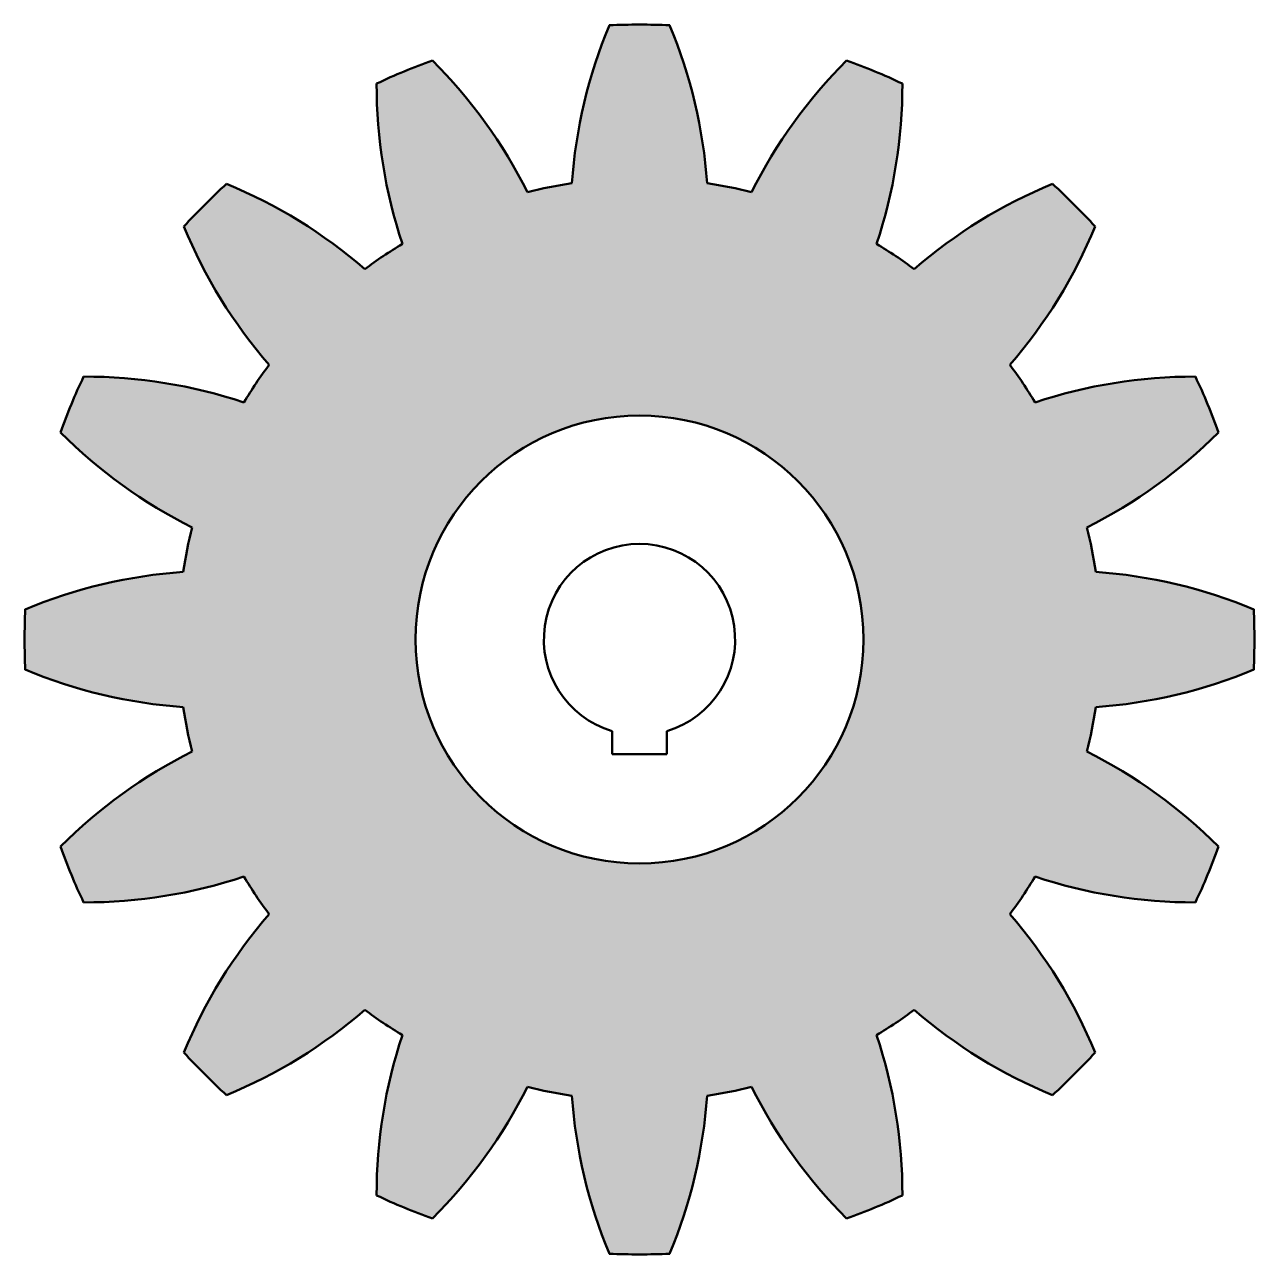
# Model space of a CAD drawing. Header units: millimetres. Extents: x -113 to 113, y -74 to 152.
import ezdxf

# ---------------------------------------------------------------- set-up
doc = ezdxf.new("R2010")
doc.units = ezdxf.units.MM
for name, color, linetype, lineweight in [('IV_FEATURE_PROFILES', 7, 'Continuous', 50), ('IV_INTERIOR_PROFILES', 7, 'Continuous', 50), ('IV_OUTER_PROFILE', 7, 'Continuous', 50)]:
    doc.layers.add(name, color=color, linetype=linetype, lineweight=lineweight)

msp = doc.modelspace()

# ---------------------------------------------------------------- hatches: boundary and pattern name
h = msp.add_hatch(color=256)
h.dxf.hatch_style = 1
h.paths.add_polyline_path([(83.4, 114.59, 0.024549), (75.59, 122.4, 0.081421), (50.29, 106.8, 0.024549), (43.4, 111.41, 0.081421), (48.12, 140.75, 0.024549), (37.92, 144.98, 0.081421), (20.51, 120.89, 0.024549), (12.39, 122.5, 0.081421), (5.52, 151.42, 0.024549), (-5.52, 151.42, 0.081421), (-12.39, 122.5, 0.024549), (-20.51, 120.89, 0.081421), (-37.92, 144.98, 0.024549), (-48.12, 140.75, 0.081421), (-43.4, 111.41, 0.024549), (-50.29, 106.8, 0.081421), (-75.59, 122.4, 0.024549), (-83.4, 114.59, 0.081421), (-67.8, 89.29, 0.024549), (-72.41, 82.4, 0.081421), (-101.75, 87.12, 0.024549), (-105.98, 76.92, 0.081421), (-81.89, 59.51, 0.024549), (-83.5, 51.39, 0.081421), (-112.42, 44.52, 0.024549), (-112.42, 33.48, 0.081421), (-83.5, 26.61, 0.024549), (-81.89, 18.49, 0.081421), (-105.98, 1.08, 0.024549), (-101.75, -9.12, 0.081421), (-72.41, -4.4, 0.024549), (-67.8, -11.29, 0.081421), (-83.4, -36.59, 0.024549), (-75.59, -44.4, 0.081421), (-50.29, -28.8, 0.024549), (-43.4, -33.41, 0.081421), (-48.12, -62.75, 0.024549), (-37.92, -66.98, 0.081421), (-20.51, -42.89, 0.024549), (-12.39, -44.5, 0.081421), (-5.52, -73.42, 0.024549), (5.52, -73.42, 0.081421), (12.39, -44.5, 0.024549), (20.51, -42.89, 0.081421), (37.92, -66.98, 0.024549), (48.12, -62.75, 0.081421), (43.4, -33.41, 0.024549), (50.29, -28.8, 0.081421), (75.59, -44.4, 0.024549), (83.4, -36.59, 0.081421), (67.8, -11.29, 0.024549), (72.41, -4.4, 0.081421), (101.75, -9.12, 0.024549), (105.98, 1.08, 0.081421), (81.89, 18.49, 0.024549), (83.5, 26.61, 0.081421), (112.42, 33.48, 0.024549), (112.42, 44.52, 0.081421), (83.5, 51.39, 0.024549), (81.89, 59.51, 0.081421), (105.98, 76.92, 0.024549), (101.75, 87.12, 0.081421), (72.41, 82.4, 0.024549), (67.8, 89.29, 0.081421)])
h.paths.add_polyline_path([(41, 39, -1), (-41, 39, -1)], flags=16)
h.paths.add_polyline_path([(5, 22.23), (5, 21.19), (5, 18), (-5, 18), (-5, 21.19), (-5, 22.23, -6.854102)], flags=0)

# ---------------------------------------------------------------- linework, layer by layer
at = {"layer": 'IV_FEATURE_PROFILES'}
msp.add_circle((0, 39), 41, dxfattribs=at)
at = {"layer": 'IV_INTERIOR_PROFILES'}
for p, q in [((-5, 21.19), (-5, 22.23)), ((-5, 18), (-5, 21.19)), ((5, 22.23), (5, 21.19)), ((5, 21.19), (5, 18)), ((5, 18), (-5, 18))]:
    msp.add_line(p, q, dxfattribs=at)
msp.add_arc((0, 39), 17.5, 286.6015, 253.3985, dxfattribs=at)
at = {"layer": 'IV_OUTER_PROFILE'}
for centre, radius, start, end in [((79.25, 116.03), 91.86, 157.3379, 175.9572), ((0, 39), 112.56, 87.1875, 92.8125), ((-79.25, 116.03), 91.86, 4.0428, 22.6621), ((0, 39), 112.56, 109.6875, 115.3125), ((-102.69, 79.84), 91.86, 26.5428, 45.1621), ((102.69, 79.84), 91.86, 134.8379, 153.4572), ((0, 39), 112.56, 64.6875, 70.3125), ((43.74, 140.49), 91.86, 179.8379, 198.4572), ((-43.74, 140.49), 91.86, 341.5428, 0.1621), ((0, 39), 112.56, 132.1875, 137.8125), ((-110.5, 37.43), 91.86, 49.0428, 67.6621), ((0, 39), 84.42, 98.4375, 104.0625), ((0, 39), 84.42, 75.9375, 81.5625), ((110.5, 37.43), 91.86, 112.3379, 130.9572), ((0, 39), 112.56, 42.1875, 47.8125), ((1.57, 149.5), 91.86, 202.3379, 220.9572), ((-1.57, 149.5), 91.86, 319.0428, 337.6621), ((0, 39), 84.42, 120.9375, 126.5625), ((0, 39), 84.42, 53.4375, 59.0625), ((0, 39), 84.42, 143.4375, 149.0625), ((0, 39), 84.42, 30.9375, 36.5625), ((0, 39), 112.56, 154.6875, 160.3125), ((-101.49, -4.74), 91.86, 71.5428, 90.1621), ((101.49, -4.74), 91.86, 89.8379, 108.4572), ((0, 39), 112.56, 19.6875, 25.3125), ((-40.84, 141.69), 91.86, 224.8379, 243.4572), ((40.84, 141.69), 91.86, 296.5428, 315.1621), ((0, 39), 84.42, 165.9375, 171.5625), ((0, 39), 84.42, 8.4375, 14.0625), ((-77.03, -40.25), 91.86, 94.0428, 112.6621), ((77.03, -40.25), 91.86, 67.3379, 85.9572), ((0, 39), 112.56, 177.1875, 182.8125), ((0, 39), 112.56, 357.1875, 2.8125), ((-77.03, 118.25), 91.86, 247.3379, 265.9572), ((77.03, 118.25), 91.86, 274.0428, 292.6621), ((0, 39), 84.42, 188.4375, 194.0625), ((0, 39), 84.42, 345.9375, 351.5625), ((-40.84, -63.69), 91.86, 116.5428, 135.1621), ((40.84, -63.69), 91.86, 44.8379, 63.4572), ((0, 39), 112.56, 199.6875, 205.3125), ((0, 39), 112.56, 334.6875, 340.3125), ((-101.49, 82.74), 91.86, 269.8379, 288.4572), ((0, 39), 84.42, 210.9375, 216.5625), ((0, 39), 84.42, 323.4375, 329.0625), ((101.49, 82.74), 91.86, 251.5428, 270.1621), ((1.57, -71.5), 91.86, 139.0428, 157.6621), ((-1.57, -71.5), 91.86, 22.3379, 40.9572), ((-110.5, 40.57), 91.86, 292.3379, 310.9572), ((0, 39), 84.42, 233.4375, 239.0625), ((0, 39), 84.42, 300.9375, 306.5625), ((110.5, 40.57), 91.86, 229.0428, 247.6621), ((43.74, -62.49), 91.86, 161.5428, 180.1621), ((-43.74, -62.49), 91.86, 359.8379, 18.4572), ((0, 39), 112.56, 222.1875, 227.8125), ((0, 39), 112.56, 312.1875, 317.8125), ((-102.69, -1.84), 91.86, 314.8379, 333.4572), ((0, 39), 84.42, 255.9375, 261.5625), ((79.25, -38.03), 91.86, 184.0428, 202.6621), ((-79.25, -38.03), 91.86, 337.3379, 355.9572), ((0, 39), 84.42, 278.4375, 284.0625), ((102.69, -1.84), 91.86, 206.5428, 225.1621), ((0, 39), 112.56, 244.6875, 250.3125), ((0, 39), 112.56, 289.6875, 295.3125), ((0, 39), 112.56, 267.1875, 272.8125)]:
    msp.add_arc(centre, radius, start, end, dxfattribs=at)

doc.saveas('drawing.dxf')
